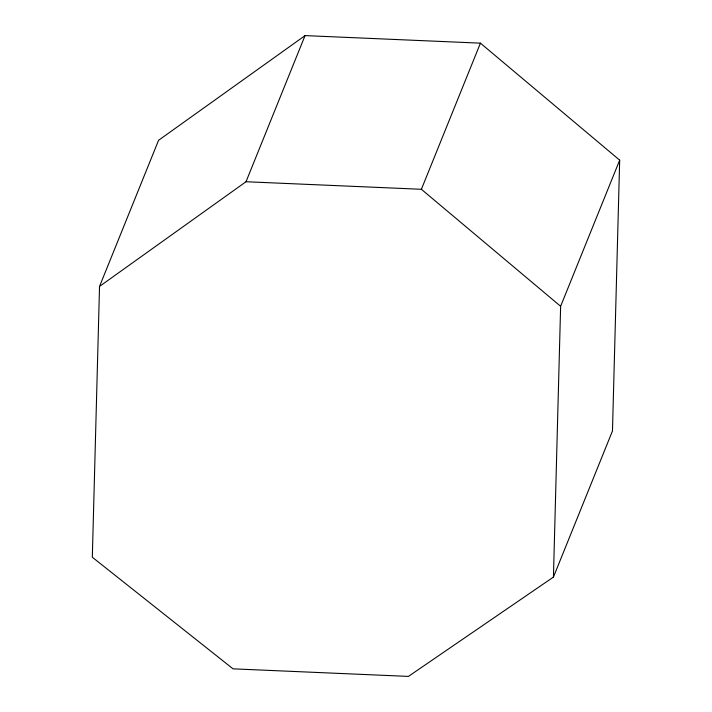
<?xml version="1.0" encoding="UTF-8"?>
<svg xmlns="http://www.w3.org/2000/svg" width="712" height="712" viewBox="0 0 712 712"><rect width="100%" height="100%" fill="white"/><g stroke="black" fill="none" stroke-linecap="round" stroke-linejoin="round"><path stroke-width="1.07" d="M99.529 286.429L92.32 557.238L233.047 668.844L408.421 676.4L553.429 577.094L612.471 430.956L619.68 160.155L480.431 43.156L305.056 35.6L158.571 140.291L99.529 286.429L246.014 181.738L305.056 35.6M553.429 577.094L560.629 306.285L619.68 160.155M246.014 181.738L421.388 189.285L480.431 43.156M421.388 189.285L560.629 306.285"/></g></svg>
